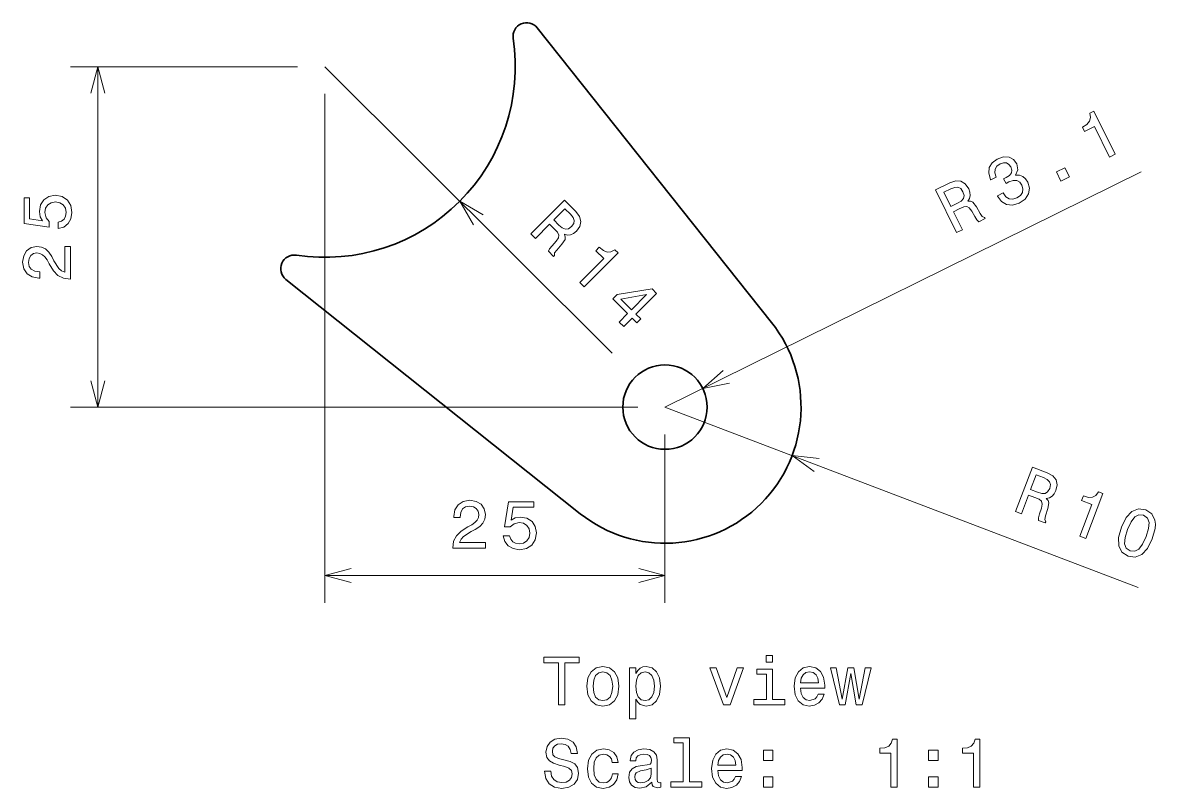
# Model space of a CAD drawing. Extents: x 0 to 297, y 0 to 210.
# Drawn here: x 105 to 188.2, y 74.5 to 130.8 of the extents above; entities that cross this region are included whole.
import ezdxf

# ---------------------------------------------------------------- set-up
doc = ezdxf.new("R2010")
doc.units = 0

msp = doc.modelspace()

# ---------------------------------------------------------------- linework, layer by layer
at = {"color": 7, "lineweight": 35}
for p, q in [((160.035294, 108.756363), (142.824417, 130.390442)), ((124.349884, 111.915894), (145.983963, 94.705025))]:
    msp.add_line(p, q, dxfattribs=at)
at = {"color": 8, "lineweight": 13, "ltscale": 0.416921}
msp.add_line((125.209625, 127.530693), (108.532776, 127.530693), dxfattribs=at)
at = {"color": 8, "lineweight": 13}
for p, q in [((110.532776, 102.530693), (110.532776, 127.530693)), ((127.209625, 127.530693), (148.321915, 106.48806)), ((127.209625, 125.530693), (127.209625, 88.160927)), ((152.209625, 102.530693), (187.214371, 119.818382)), ((150.209625, 102.530693), (108.532776, 102.530693)), ((152.209625, 102.530693), (186.984787, 89.2771)), ((127.209625, 90.160927), (152.209625, 90.160927))]:
    msp.add_line(p, q, dxfattribs=at)
at = {"color": 8, "lineweight": 13, "ltscale": 0.309244}
msp.add_line((152.209625, 100.530693), (152.209625, 88.160927), dxfattribs=at)
at = {"color": 8, "lineweight": 13}
for points in [[(111.050415, 125.598839), (110.532776, 127.530693), (110.015137, 125.598839)], [(138.859161, 116.650429), (137.125458, 117.647568), (138.128326, 115.917175)], [(156.49205, 105.222961), (154.989136, 103.903404), (156.950485, 104.294724)], [(110.015137, 104.462547), (110.532776, 102.530693), (111.050415, 104.462547)], [(163.543518, 98.765053), (161.55397, 98.969353), (163.17482, 97.797653)], [(129.141479, 90.678566), (127.209625, 90.160927), (129.141479, 89.643288)], [(150.277771, 89.643288), (152.209625, 90.160927), (150.277771, 90.678566)]]:
    msp.add_lwpolyline(points, dxfattribs=at)
for points in [[(184.886292, 120.899231), (185.297775, 121.102448), (183.736771, 124.263214), (183.429291, 124.111359), (183.484116, 123.795326), (183.412903, 123.529533), (183.217789, 123.298187), (182.891998, 123.092285), (183.050552, 122.77124), (183.783096, 123.133011)], [(176.641785, 118.053734), (176.657425, 118.022079), (176.944153, 117.623718), (177.317474, 117.403099), (177.754807, 117.360352), (178.235916, 117.502335), (178.668228, 117.811455), (178.922668, 118.184608), (178.992432, 118.612793), (178.872849, 119.059959), (178.70491, 119.308884), (178.49823, 119.476799), (178.252823, 119.563713), (177.975479, 119.578606), (178.148804, 119.967941), (178.06076, 120.408188), (177.818741, 120.727394), (177.492538, 120.898155), (177.093384, 120.909134), (176.630249, 120.75354), (176.259018, 120.480202), (176.045273, 120.127151), (175.998108, 119.710129), (176.13797, 119.256096), (176.15361, 119.224442), (176.556046, 119.423203), (176.449295, 119.730461), (176.464142, 119.996529), (176.591522, 120.216934), (176.835983, 120.393913), (177.088989, 120.473862), (177.307709, 120.46376), (177.48764, 120.361389), (177.631073, 120.173477), (177.699799, 119.931808), (177.664963, 119.728996), (177.519714, 119.544762), (177.275375, 119.390343), (177.096786, 119.30777), (177.273209, 118.950546), (177.490311, 119.069016), (177.795288, 119.169006), (178.061401, 119.165443), (178.275116, 119.05162), (178.434219, 118.843338), (178.514008, 118.556503), (178.478897, 118.297302), (178.331192, 118.072487), (178.075455, 117.895569), (177.76825, 117.800095), (177.493256, 117.833023), (177.254929, 117.985306), (177.0578, 118.259186)], [(181.305893, 119.130989), (181.929901, 119.439171), (181.597168, 120.112923), (180.973145, 119.804741)], [(173.640991, 115.345551), (174.061523, 115.553238), (173.407196, 116.878136), (173.836777, 117.090286), (174.160004, 117.23304), (174.390228, 117.267998), (174.572449, 117.172371), (174.74942, 116.927917), (174.973022, 116.53212), (175.131912, 116.278725), (175.264328, 116.147263), (175.73912, 116.381744), (175.696701, 116.467659), (175.530167, 116.542908), (175.377869, 116.760178), (175.0961, 117.250992), (174.833862, 117.588341), (174.671799, 117.654549), (174.466583, 117.660065), (174.591629, 117.862442), (174.640076, 118.083237), (174.623215, 118.322388), (174.531982, 118.575447), (174.281097, 118.924019), (173.959534, 119.119568), (173.576233, 119.144005), (173.140228, 119.001801), (172.091156, 118.483704)], [(173.212479, 118.559387), (173.501709, 118.668472), (173.738586, 118.678589), (173.938828, 118.58062), (174.102356, 118.35202), (174.186661, 118.067421), (174.142731, 117.848862), (173.97493, 117.664742), (173.701218, 117.501442), (173.217377, 117.262489), (172.701508, 118.307037)], [(107.619957, 115.647987), (108.033501, 115.758934), (108.356262, 116.006058), (108.557999, 116.369164), (108.633644, 116.833145), (108.542862, 117.342506), (108.295746, 117.740921), (107.902374, 117.993088), (107.398056, 118.088905), (106.929031, 118.003174), (106.560883, 117.761093), (106.323845, 117.382858), (106.238113, 116.893661), (106.29863, 116.515419), (106.465057, 116.222916), (105.521973, 116.36412), (105.521973, 117.897263), (105.108429, 117.897263), (105.108429, 116.02623), (106.96434, 115.748848), (106.96434, 116.152306), (106.727303, 116.444817), (106.641571, 116.818016), (106.697044, 117.140778), (106.858429, 117.387901), (107.105545, 117.544235), (107.423271, 117.599716), (107.740997, 117.544235), (107.988113, 117.382858), (108.144455, 117.135735), (108.199928, 116.818016), (108.164627, 116.55072), (108.04863, 116.343948), (107.867073, 116.19265), (107.619957, 116.117004)], [(142.35733, 115.256729), (142.689514, 114.925629), (143.732651, 115.972229), (144.071991, 115.634003), (144.311356, 115.374077), (144.418686, 115.167419), (144.386917, 114.964096), (144.212585, 114.717751), (143.910034, 114.378471), (143.721405, 114.146362), (143.639664, 113.978622), (144.014725, 113.604797), (144.082367, 113.672668), (144.099899, 113.854568), (144.256454, 114.068787), (144.630188, 114.493774), (144.86496, 114.850769), (144.875381, 115.025528), (144.814423, 115.221565), (145.04631, 115.168457), (145.270935, 115.193787), (145.491882, 115.286873), (145.701996, 115.454826), (145.95105, 115.804718), (146.032471, 116.172165), (145.932007, 116.54287), (145.656799, 116.909721), (144.82811, 117.735687)], [(145.261322, 116.698669), (145.45784, 116.460068), (145.543793, 116.239105), (145.51564, 116.017967), (145.351974, 115.789459), (145.109756, 115.617889), (144.888702, 115.588997), (144.660309, 115.688469), (144.41748, 115.894905), (144.035278, 116.275848), (144.857681, 117.100975)], [(108.532776, 111.932137), (108.532776, 114.337753), (108.09906, 114.337753), (108.09906, 112.436455), (107.86203, 112.542366), (107.665344, 112.723923), (107.307274, 113.283722), (107.155975, 113.581268), (106.939117, 113.914124), (106.686958, 114.151154), (106.389404, 114.287323), (106.051514, 114.337753), (105.627884, 114.252022), (105.295029, 114.014984), (105.083214, 113.651878), (105.007568, 113.182854), (105.0933, 112.698708), (105.33033, 112.330551), (105.708572, 112.093521), (106.207855, 112.012825), (106.278458, 112.012825), (106.278458, 112.471756), (106.238113, 112.471756), (105.895172, 112.517151), (105.643005, 112.65332), (105.481628, 112.870178), (105.426147, 113.157639), (105.476585, 113.45015), (105.602661, 113.667007), (105.799347, 113.808212), (106.046463, 113.85865), (106.278458, 113.823349), (106.475143, 113.727524), (106.646614, 113.566139), (106.797913, 113.344238), (106.95929, 113.046692), (107.271973, 112.552452), (107.604828, 112.204468), (108.008286, 111.997696), (108.517654, 111.932137)], [(145.948196, 111.677711), (146.273239, 111.353729), (148.761826, 113.850555), (148.518936, 114.092644), (148.237457, 113.938835), (147.962906, 113.920555), (147.681, 114.03064), (147.381042, 114.272636), (147.128265, 114.019028), (147.70694, 113.442276)], [(148.855072, 108.780418), (149.176559, 108.459999), (149.78891, 109.074379), (150.142532, 108.721924), (150.427353, 109.007675), (150.07373, 109.360138), (151.593933, 110.885376), (151.268875, 111.209358), (148.691269, 110.794998), (148.377975, 110.480659), (149.467438, 109.394798)], [(148.96283, 110.467361), (150.859467, 110.791443), (149.752243, 109.680557)], [(177.965195, 94.854996), (178.403473, 94.687965), (178.929718, 96.068748), (179.377411, 95.898117), (179.701904, 95.758255), (179.884109, 95.613251), (179.937943, 95.414635), (179.879089, 95.118629), (179.741013, 94.685516), (179.663315, 94.396698), (179.657013, 94.210205), (180.151825, 94.021622), (180.185959, 94.11116), (180.127853, 94.284424), (180.183548, 94.543846), (180.351715, 95.084229), (180.420685, 95.505898), (180.358994, 95.669739), (180.223465, 95.823936), (180.456863, 95.869904), (180.651672, 95.984558), (180.815536, 96.159576), (180.938995, 96.398567), (181.023895, 96.819572), (180.948547, 97.188301), (180.705765, 97.485924), (180.304977, 97.708832), (179.21167, 98.125519)], [(180.029785, 97.354958), (180.306488, 97.217125), (180.474991, 97.050354), (180.539368, 96.836922), (180.483002, 96.561569), (180.331696, 96.306198), (180.141602, 96.189751), (179.892487, 96.187546), (179.586624, 96.277138), (179.082382, 96.469315), (179.497269, 97.557915)], [(182.702667, 93.049438), (183.131516, 92.885994), (184.386963, 96.180084), (184.066513, 96.302216), (183.872131, 96.047073), (183.62883, 95.918518), (183.326538, 95.904198), (182.95401, 96.002998), (182.826492, 95.668411), (183.589935, 95.377449)], [(136.611069, 92.160927), (139.016693, 92.160927), (139.016693, 92.594643), (137.115387, 92.594643), (137.221298, 92.83168), (137.402847, 93.028366), (137.962646, 93.386429), (138.260208, 93.537727), (138.593048, 93.754585), (138.830093, 94.006744), (138.966248, 94.304298), (139.016693, 94.642197), (138.930954, 95.065826), (138.693924, 95.398682), (138.330811, 95.610497), (137.861786, 95.686142), (137.37764, 95.60041), (137.009476, 95.363373), (136.772446, 94.985138), (136.691757, 94.485855), (136.691757, 94.415253), (137.150696, 94.415253), (137.150696, 94.455597), (137.196075, 94.798538), (137.332245, 95.050697), (137.549103, 95.212082), (137.836578, 95.267555), (138.129074, 95.217125), (138.345932, 95.091042), (138.487152, 94.894356), (138.537582, 94.64724), (138.502274, 94.415253), (138.406464, 94.218567), (138.245071, 94.047096), (138.023163, 93.895798), (137.725616, 93.734413), (137.231384, 93.421738), (136.883408, 93.088882), (136.676636, 92.685425), (136.611069, 92.176056)], [(140.32692, 93.073753), (140.437866, 92.66021), (140.684982, 92.33744), (141.048096, 92.135712), (141.51207, 92.060059), (142.021439, 92.150841), (142.419861, 92.397957), (142.672012, 92.791328), (142.767838, 93.295654), (142.682098, 93.764671), (142.440033, 94.132828), (142.061783, 94.369858), (141.572601, 94.455597), (141.194351, 94.395081), (140.90184, 94.228653), (141.04306, 95.171738), (142.576202, 95.171738), (142.576202, 95.585281), (140.705154, 95.585281), (140.42778, 93.72937), (140.831238, 93.72937), (141.123749, 93.9664), (141.496948, 94.052139), (141.819717, 93.996658), (142.066833, 93.835281), (142.223175, 93.588158), (142.278641, 93.270439), (142.223175, 92.952713), (142.061783, 92.705597), (141.814667, 92.549255), (141.496948, 92.493782), (141.22966, 92.529083), (141.022888, 92.645081), (140.871582, 92.82663), (140.795929, 93.073753)], [(185.751709, 93.716995), (185.540421, 92.95018), (185.560745, 92.337959), (185.792053, 91.882797), (186.242645, 91.592331), (186.767563, 91.511017), (187.243134, 91.696762), (187.661072, 92.141953), (188.018463, 92.853088), (188.223236, 93.616989), (188.245056, 93.943291), (188.209412, 94.232124), (187.978104, 94.687286), (187.534027, 94.980667), (187.002609, 95.059067), (186.525238, 94.868607), (186.102585, 94.425217)], [(186.204117, 93.544571), (186.459137, 94.100426), (186.733215, 94.465515), (187.03688, 94.625038), (187.384949, 94.589523), (187.663651, 94.386162), (187.784119, 94.064995), (187.745667, 93.6101), (187.56604, 93.025513), (187.309235, 92.464943), (187.035156, 92.099854), (186.731491, 91.940338), (186.389923, 91.97876), (186.104721, 92.179214), (185.984253, 92.500374), (186.022705, 92.955269)]]:
    msp.add_lwpolyline(points, close=True, dxfattribs=at)
at = {"color": 7, "lineweight": 13}
for points in [[(144.37706, 80.674065), (144.841034, 80.674065), (144.841034, 83.750435), (145.900116, 83.750435), (145.900116, 84.174065), (143.312943, 84.174065), (143.312943, 83.750435), (144.37706, 83.750435)], [(160.116974, 84.295105), (159.647949, 84.295105), (159.647949, 83.790779), (160.116974, 83.790779)], [(146.470001, 82.02565), (146.55069, 81.410378), (146.782684, 80.956482), (147.150833, 80.674065), (147.645065, 80.578247), (148.134262, 80.674065), (148.502411, 80.951439), (148.734406, 81.405334), (148.820145, 82.02565), (148.734406, 82.640923), (148.502411, 83.099854), (148.134262, 83.377235), (147.645065, 83.478096), (147.150833, 83.377235), (146.782684, 83.09481), (146.55069, 82.640923)], [(150.055725, 82.963692), (150.055725, 83.382278), (149.611923, 83.382278), (149.611923, 79.625076), (150.055725, 79.625076), (150.055725, 81.087608), (150.212067, 80.850578), (150.38858, 80.694237), (150.832382, 80.578247), (151.256012, 80.674065), (151.588867, 80.961525), (151.805725, 81.415421), (151.886429, 82.030693), (151.805725, 82.640923), (151.588867, 83.09481), (151.256012, 83.377235), (150.832382, 83.478096), (150.590317, 83.447838), (150.383545, 83.35202), (150.207031, 83.190636)], [(156.521149, 80.674065), (156.990173, 80.674065), (157.978638, 83.382278), (157.519714, 83.382278), (156.758179, 81.198563), (155.981522, 83.382278), (155.517548, 83.382278)], [(160.101837, 81.047264), (160.101837, 83.291496), (158.962067, 83.291496), (158.962067, 82.913261), (159.658035, 82.913261), (159.658035, 81.047264), (158.750259, 81.047264), (158.750259, 80.674065), (161.019714, 80.674065), (161.019714, 81.047264)], [(162.169571, 81.899567), (163.944778, 81.899567), (163.949829, 82.106339), (163.869141, 82.68631), (163.647232, 83.120033), (163.294205, 83.382278), (162.82518, 83.478096), (162.366257, 83.377235), (162.013229, 83.09481), (161.786285, 82.63588), (161.705582, 82.030693), (161.781235, 81.410378), (162.008179, 80.956482), (162.356171, 80.674065), (162.810059, 80.578247), (163.20343, 80.643806), (163.526199, 80.815277), (163.763229, 81.087608), (163.899384, 81.450722), (163.460632, 81.450722), (163.369858, 81.248993), (163.238724, 81.097694), (162.865524, 80.976662), (162.578064, 81.032135), (162.361206, 81.208649), (162.220001, 81.496109), (162.169571, 81.884438)], [(165.457748, 80.674065), (165.861206, 82.973778), (166.264664, 80.674065), (166.688293, 80.674065), (167.354004, 83.382278), (166.925323, 83.382278), (166.476486, 81.082565), (166.078064, 83.382278), (165.639313, 83.382278), (165.240891, 81.082565), (164.792038, 83.382278), (164.368408, 83.382278), (165.034119, 80.674065)], [(146.923889, 82.030693), (146.969269, 82.484581), (147.110489, 82.812393), (147.337433, 83.014122), (147.645065, 83.084724), (147.947662, 83.014122), (148.174606, 82.817436), (148.315811, 82.484581), (148.366257, 82.030693), (148.315811, 81.571762), (148.174606, 81.238907), (147.947662, 81.037178), (147.645065, 80.971619), (147.337433, 81.037178), (147.110489, 81.238907), (146.969269, 81.571762)], [(150.756744, 80.976662), (150.459183, 81.042221), (150.242325, 81.24395), (150.106171, 81.571762), (150.060776, 82.030693), (150.106171, 82.484581), (150.242325, 82.812393), (150.459183, 83.009079), (150.756744, 83.079681), (151.029068, 83.009079), (151.245941, 82.80735), (151.382095, 82.479538), (151.432526, 82.030693), (151.382095, 81.576805), (151.245941, 81.24395), (151.029068, 81.042221)], [(162.169571, 82.272766), (162.225037, 82.62075), (162.361206, 82.877953), (162.567978, 83.034294), (162.840317, 83.089767), (163.107605, 83.034294), (163.314377, 82.877953), (163.44046, 82.62075), (163.48584, 82.272766)], [(153.555725, 77.875076), (153.555725, 75.000435), (152.642914, 75.000435), (152.642914, 74.627235), (154.907318, 74.627235), (154.907318, 75.000435), (153.999542, 75.000435), (153.999542, 78.248276), (152.859772, 78.248276), (152.859772, 77.875076)], [(143.81221, 75.782135), (143.353287, 75.782135), (143.454147, 75.247551), (143.706314, 74.854179), (144.094635, 74.617149), (144.619125, 74.531418), (145.13858, 74.612106), (145.526917, 74.834007), (145.774033, 75.181992), (145.864807, 75.640923), (145.789154, 76.054466), (145.577347, 76.321762), (145.234406, 76.498276), (144.775467, 76.629395), (144.382095, 76.72522), (144.124893, 76.836166), (143.978638, 76.997551), (143.933258, 77.24971), (143.978638, 77.476662), (144.109772, 77.648132), (144.311493, 77.764122), (144.588867, 77.804466), (144.871292, 77.754036), (145.093201, 77.617867), (145.239456, 77.390923), (145.310059, 77.08329), (145.768982, 77.08329), (145.768982, 77.093376), (145.688293, 77.567436), (145.451263, 77.920464), (145.078064, 78.142365), (144.573746, 78.21801), (144.119858, 78.142365), (143.76683, 77.93055), (143.539886, 77.602737), (143.459183, 77.179108), (143.52475, 76.800865), (143.7164, 76.543663), (144.018982, 76.372192), (144.432526, 76.241066), (144.841034, 76.125076), (145.148666, 76.014122), (145.335266, 75.852737), (145.400833, 75.590492), (145.340317, 75.323204), (145.183975, 75.121475), (144.946945, 74.995392), (144.639297, 74.955048), (144.296371, 75.010521), (144.034119, 75.171906), (143.867691, 75.434151)], [(148.325897, 76.437752), (148.764664, 76.437752), (148.673889, 76.841209), (148.457031, 77.158936), (148.119125, 77.355621), (147.680374, 77.431267), (147.196228, 77.330406), (146.828064, 77.047981), (146.596085, 76.58905), (146.515381, 75.973778), (146.591034, 75.363548), (146.817978, 74.909653), (147.176056, 74.627235), (147.665237, 74.531418), (148.098953, 74.607063), (148.436859, 74.818878), (148.668839, 75.151733), (148.769714, 75.595535), (148.346085, 75.595535), (148.270432, 75.313118), (148.129211, 75.101295), (147.92749, 74.970177), (147.680374, 74.929832), (147.372742, 74.995392), (147.150833, 75.197121), (147.014664, 75.524933), (146.969269, 75.988907), (147.014664, 76.442795), (147.155869, 76.770607), (147.382828, 76.972336), (147.680374, 77.042938), (147.942612, 76.997551), (148.139313, 76.881561), (148.270432, 76.689919)], [(151.245941, 74.980263), (151.245941, 74.965134), (151.271149, 74.793663), (151.346802, 74.672623), (151.66452, 74.576805), (151.911636, 74.617149), (151.911636, 74.960091), (151.805725, 74.944962), (151.66452, 75.010521), (151.639313, 75.21225), (151.639313, 76.614265), (151.578781, 76.972336), (151.402267, 77.224495), (151.094635, 77.375793), (150.660919, 77.431267), (150.237289, 77.37075), (149.924606, 77.19928), (149.727921, 76.931992), (149.662354, 76.578964), (149.662354, 76.548706), (150.060776, 76.548706), (150.096085, 76.760521), (150.207031, 76.911819), (150.38858, 77.002594), (150.645782, 77.037895), (150.892914, 77.01268), (151.069427, 76.937035), (151.175323, 76.805908), (151.210632, 76.624352), (151.19046, 76.412537), (151.109772, 76.306633), (150.908035, 76.256195), (150.5298, 76.215851), (150.096085, 76.125076), (149.788437, 75.963692), (149.606888, 75.711533), (149.551407, 75.338333), (149.601837, 75.005478), (149.758179, 74.758362), (150.010345, 74.60202), (150.358322, 74.546547), (150.827347, 74.652451)], [(156.097519, 75.852737), (157.872742, 75.852737), (157.877777, 76.059509), (157.797089, 76.639481), (157.57518, 77.073204), (157.222153, 77.335449), (156.753143, 77.431267), (156.294205, 77.330406), (155.941177, 77.047981), (155.714233, 76.58905), (155.633545, 75.983864), (155.709198, 75.363548), (155.936142, 74.909653), (156.284119, 74.627235), (156.738007, 74.531418), (157.131378, 74.596977), (157.454147, 74.768448), (157.691177, 75.040779), (157.827347, 75.403893), (157.38858, 75.403893), (157.297806, 75.202164), (157.166687, 75.050865), (156.793488, 74.929832), (156.506012, 74.985306), (156.289154, 75.161819), (156.147949, 75.44928), (156.097519, 75.837608)], [(168.806458, 74.627235), (169.265381, 74.627235), (169.265381, 78.152451), (168.922455, 78.152451), (168.831665, 77.844818), (168.650116, 77.638046), (168.372742, 77.517006), (167.989456, 77.476662), (167.989456, 77.118591), (168.806458, 77.118591)], [(174.878494, 74.627235), (175.337433, 74.627235), (175.337433, 78.152451), (174.994492, 78.152451), (174.903717, 77.844818), (174.722153, 77.638046), (174.444778, 77.517006), (174.061493, 77.476662), (174.061493, 77.118591), (174.878494, 77.118591)], [(156.097519, 76.225937), (156.153, 76.573921), (156.289154, 76.831123), (156.495941, 76.987465), (156.768265, 77.042938), (157.035553, 76.987465), (157.242325, 76.831123), (157.368408, 76.573921), (157.413803, 76.225937)], [(159.441177, 76.584007), (160.137146, 76.584007), (160.137146, 77.335449), (159.441177, 77.335449)], [(171.585266, 76.584007), (172.281235, 76.584007), (172.281235, 77.335449), (171.585266, 77.335449)], [(151.195496, 75.575363), (151.134979, 75.313118), (150.973602, 75.111382), (150.731522, 74.980263), (150.433975, 74.934875), (150.242325, 74.960091), (150.106171, 75.040779), (150.020432, 75.181992), (149.995209, 75.378677), (150.015381, 75.555191), (150.096085, 75.681267), (150.418839, 75.822479), (150.827347, 75.882996), (151.195496, 76.004036)], [(159.441177, 74.627235), (160.137146, 74.627235), (160.137146, 75.378677), (159.441177, 75.378677)], [(171.585266, 74.627235), (172.281235, 74.627235), (172.281235, 75.378677), (171.585266, 75.378677)]]:
    msp.add_lwpolyline(points, close=True, dxfattribs=at)
at = {"color": 7, "lineweight": 35}
msp.add_circle((152.209625, 102.530693), 3.1, dxfattribs=at)
for centre, radius, start, end in [((142.041855, 129.767868), 1, 38.503812, 188.577374), ((127.209625, 127.530693), 14, 261.422619, 8.577378), ((124.97245, 112.698463), 1, 81.422624, 231.496193), ((152.209625, 102.530693), 10, 231.496193, 38.503812)]:
    msp.add_arc(centre, radius, start, end, dxfattribs=at)

doc.saveas('drawing.dxf')
